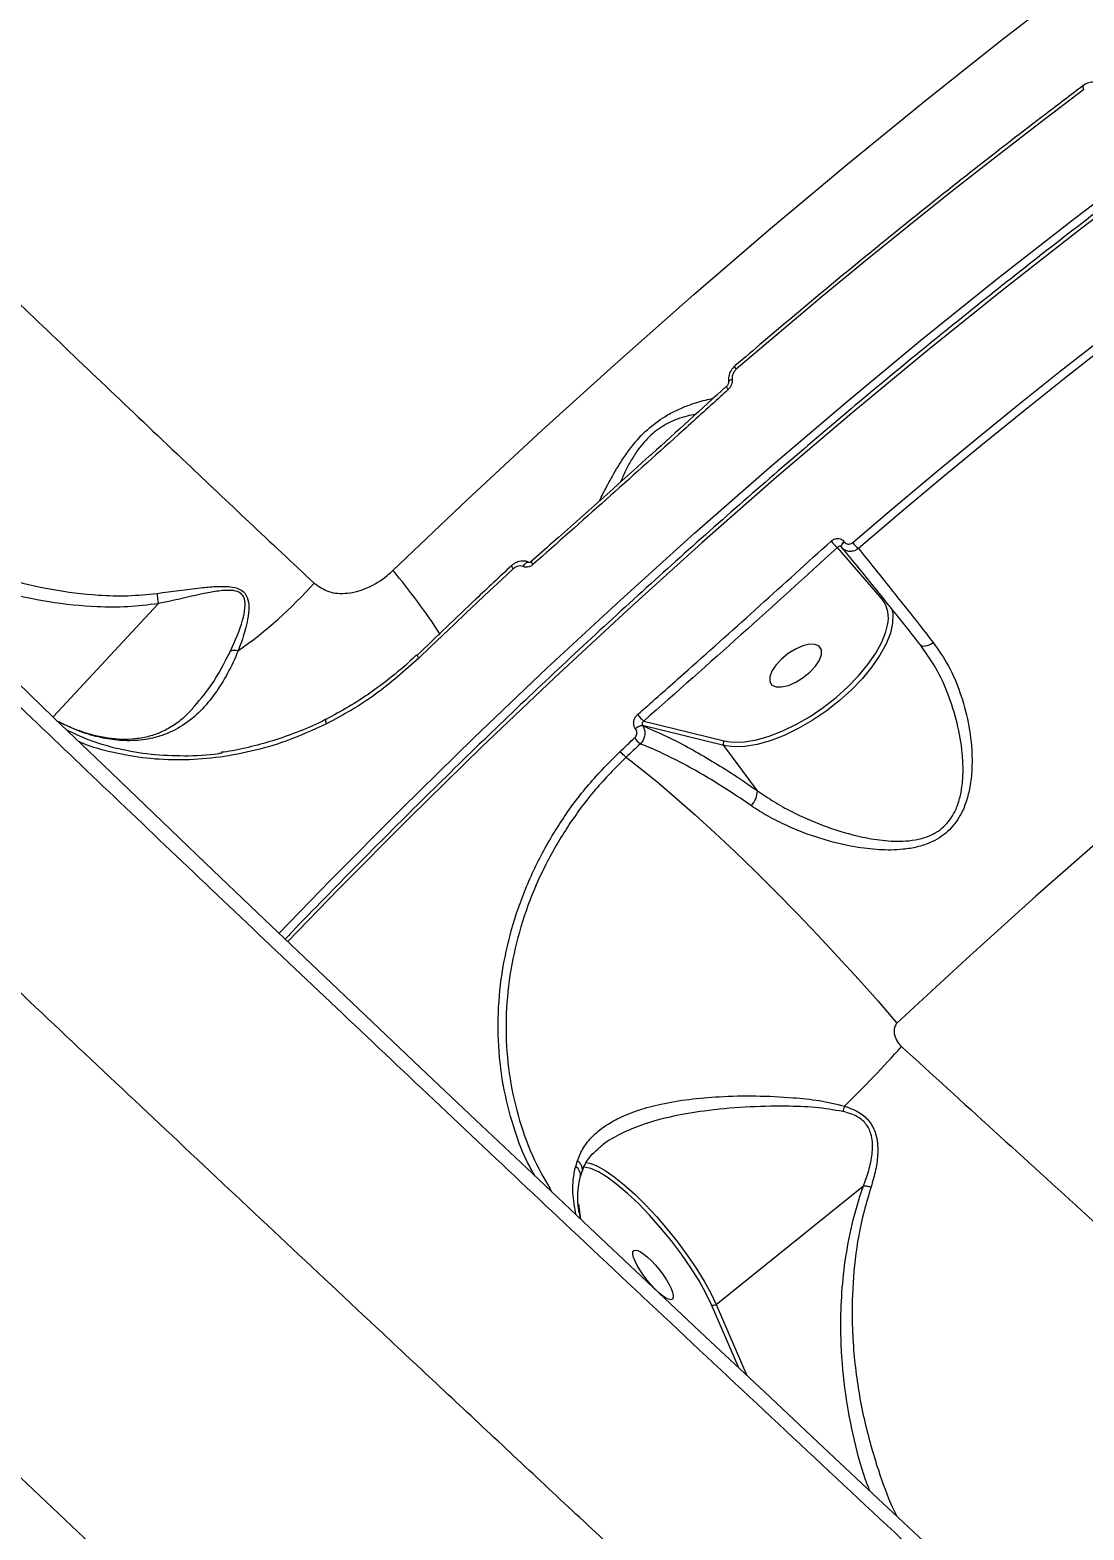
# Model space of a CAD drawing. Header units: millimetres. Extents: x -10374 to 11119, y -8221 to 9433.
# Drawn here: x -3598 to -3443.6, y -5109 to -4889.2 of the extents above; entities that cross this region are included whole.
import ezdxf

# ---------------------------------------------------------------- set-up
doc = ezdxf.new("R2010")
doc.units = ezdxf.units.MM
for name, color, linetype in [('DIKOM_ОБЪЕКТ', 7, 'Continuous'), ('DIKOM_РАЗМЕР_ЗОНА', 7, 'Continuous'), ('DIKOM_РАЗМЕР_ОБЪЕКТА', 7, 'Continuous')]:
    doc.layers.add(name, color=color, linetype=linetype)
doc.styles.add('style1', font='arial.ttf', dxfattribs={"width": 0.8})
doc.dimstyles.new('1-50', dxfattribs={"dimtxt": 300, "dimasz": 200, "dimexe": 100, "dimexo": 0, "dimgap": 100, "dimtad": 0, "dimdec": 0, "dimtxsty": 'style1', "dimcen": 0, "dimclrd": 7, "dimclre": 7, "dimadec": 1, "dimazin": 2, "dimtfac": 1, "dimtdec": 0, "dimtmove": 1, "dimatfit": 3, "dimfxl": 0, "dimlwd": 25, "dimlwe": 18, "dimarcsym": 0})

# ---------------------------------------------------------------- blocks, each defined once
blk = doc.blocks.new('*D16')
at = {"layer": 'Defpoints', "color": 0, "transparency": 16777216}
for p in [(-9045.1, 5161.67), (3694.49, 5161.67), (1813.16, -6719.94)]:
    blk.add_point(p, dxfattribs=at)
at = {"layer": 'DIKOM_РАЗМЕР_ОБЪЕКТА', "color": 7, "lineweight": 18, "transparency": 16777216}
for p, q in [((3694.49, 5161.67), (-9145.1, 5161.67)), ((1813.16, -6719.94), (-9145.1, -6719.94))]:
    blk.add_line(p, q, dxfattribs=at)
at = {"layer": 'DIKOM_РАЗМЕР_ОБЪЕКТА', "color": 7, "lineweight": 25, "transparency": 16777216}
for p, q in [((-9045.1, 4961.67), (-9045.1, -0.45)), ((-9045.1, -6519.94), (-9045.1, -1080.23))]:
    blk.add_line(p, q, dxfattribs=at)
at = {"layer": 'DIKOM_РАЗМЕР_ОБЪЕКТА', "color": 7, "transparency": 16777216}
for points in [[(-9078.43, 4961.67), (-9011.76, 4961.67), (-9045.1, 5161.67)], [(-9078.43, -6519.94), (-9011.76, -6519.94), (-9045.1, -6719.94)]]:
    blk.add_solid(points, dxfattribs=at)
at = {"layer": 'DIKOM_РАЗМЕР_ОБЪЕКТА', "color": 0, "transparency": 16777216, "insert": (-9045.1, -540.34), "char_height": 300, "attachment_point": 5, "rotation": 90, "style": 'style1'}
blk.add_mtext('11900', dxfattribs=at)
blk = doc.blocks.new('*D13')
at = {"layer": 'Defpoints', "color": 0, "transparency": 16777216}
for p in [(-10176.97, 7112.81), (3082.33, 7112.81), (2015.48, -8221.4)]:
    blk.add_point(p, dxfattribs=at)
at = {"layer": 'DIKOM_РАЗМЕР_ЗОНА', "color": 7, "lineweight": 18, "transparency": 16777216}
for p, q in [((3082.33, 7112.81), (-10276.97, 7112.81)), ((2015.48, -8221.4), (-10276.97, -8221.4))]:
    blk.add_line(p, q, dxfattribs=at)
at = {"layer": 'DIKOM_РАЗМЕР_ЗОНА', "color": 7, "lineweight": 25, "transparency": 16777216}
for p, q in [((-10176.97, 6912.81), (-10176.97, -14.41)), ((-10176.97, -8021.4), (-10176.97, -1094.19))]:
    blk.add_line(p, q, dxfattribs=at)
at = {"layer": 'DIKOM_РАЗМЕР_ЗОНА', "color": 7, "transparency": 16777216}
for points in [[(-10210.3, 6912.81), (-10143.64, 6912.81), (-10176.97, 7112.81)], [(-10210.3, -8021.4), (-10143.64, -8021.4), (-10176.97, -8221.4)]]:
    blk.add_solid(points, dxfattribs=at)
at = {"layer": 'DIKOM_РАЗМЕР_ЗОНА', "color": 0, "transparency": 16777216, "insert": (-10176.97, -554.3), "char_height": 300, "attachment_point": 5, "rotation": 90, "style": 'style1'}
blk.add_mtext('15300', dxfattribs=at)

msp = doc.modelspace()

# ---------------------------------------------------------------- linework, layer by layer
at = {"layer": 'DIKOM_ОБЪЕКТ', "color": 7, "linetype": 'Continuous', "lineweight": 15}
for p, q in [((-3495.96, -4941.41), (-3495.95, -4941.41)), ((-3473.17, -4972.62), (-3479.71, -4965.03)), ((-3479.1, -4965.03), (-3479.11, -4965.02)), ((-3478.74, -4964.2), (-3478.73, -4964.22)), ((-3525.16, -4967.16), (-3524.98, -4967.2)), ((-3524.89, -4967.22), (-3525.15, -4967.14)), ((-3524.98, -4967.2), (-3524.94, -4967.21)), ((-3524.98, -4967.2), (-3524.95, -4967.21)), ((-3524.59, -4967.09), (-3524.58, -4967.08)), ((-3579.26, -4973.28), (-3594.63, -4989.88)), ((-3467.23, -4979.84), (-3467.59, -4979.29)), ((-3554.65, -4990.3), (-3554.63, -4990.3)), ((-3509.31, -4991.63), (-3509.32, -4991.61)), ((-3508.28, -4991.15), (-3508.26, -4991.17)), ((-3496.38, -4994.07), (-3508.28, -4991.15)), ((-3508.1, -4990.48), (-3496.32, -4993.37)), ((-3491.47, -5000.69), (-3496.38, -4994.07)), ((-3496.32, -4993.37), (-3495.8, -4993.48)), ((-3518.09, -5055.77), (-3517.84, -5054.91)), ((-3497.52, -5075.97), (-3475.93, -5058.59)), ((-3517.69, -5061.29), (-3517.36, -5063.48)), ((-3517.67, -5061.77), (-3517.42, -5063.42)), ((-3494.21, -5085.28), (-3498.19, -5076.04)), ((-3497.52, -5075.97), (-3493.02, -5086.39))]:
    msp.add_line(p, q, dxfattribs=at)
at = {"layer": 'DIKOM_ОБЪЕКТ', "color": 7, "linetype": 'Continuous', "lineweight": 15, "flags": 128}
for points in [[(-3544.86, -4968.4), (-3533.98, -4958.04), (-3523, -4947.84), (-3511.93, -4937.81), (-3500.77, -4927.97), (-3489.53, -4918.3), (-3478.22, -4908.82), (-3466.84, -4899.53), (-3455.4, -4890.44), (-3443.9, -4881.56), (-3432.35, -4872.88), (-3420.75, -4864.41), (-3409.12, -4856.16), (-3397.47, -4848.13), (-3385.78, -4840.33)], [(-3561.54, -5021.58), (-3554, -5013.8), (-3543.56, -5003.29), (-3533, -4992.93), (-3522.32, -4982.75), (-3511.54, -4972.75), (-3500.66, -4962.93), (-3489.69, -4953.3), (-3478.63, -4943.87), (-3467.5, -4934.64), (-3456.29, -4925.61), (-3445.02, -4916.81), (-3433.7, -4908.22), (-3422.33, -4899.86), (-3410.91, -4891.74), (-3399.47, -4883.84), (-3388, -4876.2), (-3376.5, -4868.8), (-3365, -4861.65), (-3353.5, -4854.75), (-3342, -4848.12)], [(-3341.42, -4849.9), (-3352.89, -4856.52), (-3364.36, -4863.39), (-3375.82, -4870.51), (-3387.28, -4877.89), (-3398.72, -4885.52), (-3410.13, -4893.39), (-3421.51, -4901.49), (-3432.84, -4909.82), (-3444.13, -4918.38), (-3455.37, -4927.16), (-3466.54, -4936.16), (-3477.64, -4945.36), (-3488.67, -4954.76), (-3499.61, -4964.36), (-3510.45, -4974.16), (-3521.2, -4984.13), (-3531.84, -4994.28), (-3542.38, -5004.6), (-3552.78, -5015.09), (-3560.26, -5022.8)], [(-3443.62, -4897.92), (-3450.06, -4902.81), (-3456.48, -4907.77), (-3462.88, -4912.79), (-3469.26, -4917.89), (-3475.62, -4923.05), (-3481.96, -4928.28), (-3488.27, -4933.57), (-3494.56, -4938.93)], [(-3443.62, -4897.92), (-3443.69, -4897.77), (-3443.74, -4897.64), (-3443.76, -4897.53), (-3443.77, -4897.44), (-3443.75, -4897.37), (-3443.72, -4897.35)], [(-3477.5, -4964.31), (-3471.46, -4959.17), (-3465.4, -4954.08), (-3459.32, -4949.06), (-3453.22, -4944.11), (-3447.09, -4939.22), (-3440.95, -4934.39), (-3434.78, -4929.63), (-3428.6, -4924.94)], [(-3427.8, -4925.86), (-3433.98, -4930.54), (-3440.13, -4935.3), (-3446.27, -4940.12), (-3452.39, -4945.01), (-3458.5, -4949.96), (-3464.57, -4954.97), (-3470.63, -4960.05), (-3476.66, -4965.19)], [(-3494.56, -4938.93), (-3494.64, -4938.8), (-3494.71, -4938.68), (-3494.75, -4938.58), (-3494.77, -4938.5), (-3494.76, -4938.45), (-3494.75, -4938.43)], [(-3495.74, -4941.89), (-3495.83, -4941.76), (-3495.9, -4941.64), (-3495.94, -4941.55), (-3495.97, -4941.47), (-3495.96, -4941.42), (-3495.96, -4941.41)], [(-3495.17, -4940.42), (-3495.31, -4940.47), (-3495.43, -4940.52), (-3495.54, -4940.58), (-3495.62, -4940.64), (-3495.67, -4940.7), (-3495.7, -4940.76), (-3495.7, -4940.81)], [(-3355.74, -4941.94), (-3366.48, -4949.35), (-3377.19, -4956.98), (-3387.86, -4964.83), (-3398.48, -4972.89), (-3409.05, -4981.16), (-3419.57, -4989.62), (-3430.01, -4998.28), (-3440.39, -5007.12), (-3450.68, -5016.16), (-3460.9, -5025.36), (-3471.02, -5034.74)], [(-3479.12, -4965), (-3479.15, -4964.95), (-3479.16, -4964.86), (-3479.15, -4964.77), (-3479.11, -4964.66), (-3479.05, -4964.55), (-3478.96, -4964.43), (-3478.86, -4964.31), (-3478.74, -4964.2)], [(-3479.11, -4965.02), (-3479.14, -4964.96), (-3479.15, -4964.88), (-3479.13, -4964.79), (-3479.1, -4964.68), (-3479.03, -4964.57), (-3478.95, -4964.45), (-3478.85, -4964.33), (-3478.73, -4964.22)], [(-3527.25, -4968.17), (-3528.98, -4969.79), (-3530.72, -4971.42), (-3532.45, -4973.05), (-3534.17, -4974.68), (-3535.9, -4976.32), (-3537.62, -4977.96), (-3539.34, -4979.61), (-3541.05, -4981.26)], [(-3525.78, -4967.85), (-3525.7, -4967.69), (-3525.6, -4967.55), (-3525.5, -4967.43), (-3525.39, -4967.33), (-3525.28, -4967.25), (-3525.17, -4967.21), (-3525.07, -4967.19), (-3524.98, -4967.2)], [(-3471.72, -4974.3), (-3471.64, -4974.79), (-3471.66, -4976.12), (-3471.98, -4977.59), (-3472.6, -4979.18), (-3473.51, -4980.84), (-3474.68, -4982.54), (-3476.09, -4984.25), (-3477.7, -4985.92), (-3479.49, -4987.53), (-3481.41, -4989.03), (-3483.43, -4990.39), (-3485.49, -4991.58), (-3487.55, -4992.58), (-3489.58, -4993.36), (-3491.51, -4993.91), (-3493.32, -4994.22), (-3494.95, -4994.27), (-3496.38, -4994.07)], [(-3495.8, -4993.48), (-3494.93, -4993.56), (-3493.35, -4993.51), (-3491.6, -4993.22), (-3489.72, -4992.68), (-3487.76, -4991.92), (-3485.76, -4990.95), (-3483.76, -4989.8), (-3481.81, -4988.48), (-3479.94, -4987.02), (-3478.21, -4985.47), (-3476.64, -4983.85), (-3475.27, -4982.19), (-3474.14, -4980.54), (-3473.26, -4978.93), (-3472.66, -4977.39), (-3472.42, -4976.44)], [(-3487.93, -4981.41), (-3488.75, -4982.29), (-3489.34, -4983.18), (-3489.64, -4984.01), (-3489.64, -4984.7), (-3489.33, -4985.2), (-3488.74, -4985.47), (-3487.92, -4985.49), (-3486.93, -4985.26), (-3485.85, -4984.79), (-3484.78, -4984.12), (-3483.79, -4983.31), (-3482.97, -4982.43), (-3482.39, -4981.54), (-3482.08, -4980.71), (-3482.09, -4980.02), (-3482.4, -4979.52), (-3482.98, -4979.25), (-3483.81, -4979.23), (-3484.8, -4979.46), (-3485.87, -4979.93), (-3486.95, -4980.6), (-3487.93, -4981.41)], [(-3467.59, -4979.29), (-3467.48, -4979.4), (-3467.31, -4979.48), (-3467.11, -4979.5), (-3466.86, -4979.48), (-3466.59, -4979.42), (-3466.3, -4979.31), (-3466.01, -4979.16), (-3465.71, -4978.97)], [(-3464.23, -5113.37), (-3473.03, -5105.14), (-3481.77, -5096.95), (-3490.45, -5088.81), (-3499.07, -5080.72), (-3507.61, -5072.68), (-3516.06, -5064.71), (-3524.43, -5056.81), (-3532.7, -5048.98), (-3540.86, -5041.24), (-3548.92, -5033.59), (-3556.86, -5026.04), (-3564.68, -5018.59), (-3572.36, -5011.25), (-3579.91, -5004.02), (-3587.32, -4996.91), (-3594.58, -4989.94), (-3601.68, -4983.09)], [(-3554.61, -4990.89), (-3554.66, -4990.73), (-3554.69, -4990.59), (-3554.7, -4990.48), (-3554.69, -4990.38), (-3554.67, -4990.32), (-3554.65, -4990.3)], [(-3511.57, -4994.93), (-3511.31, -4994.68), (-3511.04, -4994.44), (-3510.78, -4994.19), (-3510.52, -4993.94), (-3510.26, -4993.7), (-3509.99, -4993.45), (-3509.73, -4993.2), (-3509.47, -4992.96)], [(-3508.6, -4993.82), (-3508.87, -4994.07), (-3509.13, -4994.31), (-3509.39, -4994.56), (-3509.66, -4994.81), (-3509.92, -4995.05), (-3510.18, -4995.3), (-3510.45, -4995.54), (-3510.71, -4995.79)], [(-3510.71, -4995.79), (-3508.4, -4997.57), (-3505.93, -4999.59), (-3503.3, -5001.82), (-3500.56, -5004.25), (-3497.7, -5006.86), (-3494.76, -5009.62), (-3491.76, -5012.53), (-3488.72, -5015.55), (-3485.67, -5018.66), (-3482.62, -5021.84), (-3479.61, -5025.07), (-3476.66, -5028.31), (-3473.79, -5031.54), (-3471.02, -5034.74)], [(-3498.19, -5076.04), (-3499, -5074.35), (-3500.02, -5072.52), (-3501.22, -5070.6), (-3502.59, -5068.63), (-3504.07, -5066.66), (-3505.65, -5064.74), (-3507.27, -5062.9), (-3508.9, -5061.21), (-3510.51, -5059.7), (-3512.05, -5058.4), (-3513.48, -5057.34), (-3514.77, -5056.56), (-3515.89, -5056.07), (-3516.82, -5055.88), (-3517.05, -5055.89)], [(-3516.64, -5055.19), (-3516.04, -5055.29), (-3515, -5055.69), (-3513.79, -5056.36), (-3512.44, -5057.28), (-3510.98, -5058.45), (-3509.44, -5059.83), (-3507.86, -5061.39), (-3506.26, -5063.1), (-3504.69, -5064.93), (-3503.17, -5066.83), (-3501.74, -5068.76), (-3500.44, -5070.68), (-3499.28, -5072.55), (-3498.3, -5074.32), (-3497.52, -5075.97)]]:
    msp.add_lwpolyline(points, dxfattribs=at)
at = {"layer": 'DIKOM_ОБЪЕКТ', "color": 7, "linetype": 'Continuous', "lineweight": 15}
for centre, radius, start, end in [((-3477.6, -4961.91), 3.77, 215.8222, 236.004), ((-3474.3, -4962.11), 3.88, 214.4691, 232.4981), ((-3617.97, -5029.56), 95.33, 32.896, 39.916), ((-3526.78, -4967.63), 0.719, 187.9885, 229.7008), ((-3523.87, -4967.02), 0.718, 185.0682, 227.6871), ((-3604.54, -4927.51), 64.37, 305.1167, 318.3833), ((-3472.84, -4973.05), 0.536, 105.102, 127.9129), ((-3476.84, -4975.33), 4.56, 345.8794, 36.4128), ((-3567.98, -4982.7), 2.57, 79.711, 105.5824), ((-3540.53, -4980.63), 0.818, 194.4676, 230.4208), ((-3505.38, -4986.9), 4.49, 215.9227, 232.8188), ((-3508.25, -4992.63), 1.48, 91.054, 136.4187), ((-3508.24, -4992.65), 1.48, 91.0963, 136.3983), ((-3505.07, -4989.43), 5.64, 218.7657, 231.1709), ((-3495.92, -4993.76), 0.563, 136.3244, 213.7193), ((-3494.6, -5000.67), 3.13, 315.1165, 359.6269), ((-3584.53, -4937.28), 152.37, 313.9881, 318.5291), ((-3470.89, -5049.71), 8.3, 160.3464, 166.016), ((-3518.89, -5057.04), 1.5, 347.7699, 57.9617), ((-3497.9, -5075.54), 0.575, 239.9012, 312.0894)]:
    msp.add_arc(centre, radius, start, end, dxfattribs=at)
msp.add_ellipse((-3506.75, -5071.65), major_axis=(2.82, -3.57), ratio=0.25693, dxfattribs=at)
for points, knots in [([(-3762.54, -4818.74), (-3763.6, -4818.06), (-3765.73, -4816.68), (-3767.7, -4815.72), (-3768.87, -4815.44), (-3769.34, -4815.76), (-3769.19, -4816.66), (-3768.4, -4818.14), (-3766.96, -4820.24), (-3764.84, -4822.97), (-3762.07, -4826.29), (-3758.68, -4830.18), (-3754.7, -4834.59), (-3750.16, -4839.5), (-3745.04, -4844.96), (-3739.27, -4850.99), (-3732.85, -4857.63), (-3725.78, -4864.86), (-3718.12, -4872.62), (-3709.98, -4880.8), (-3701.39, -4889.37), (-3692.37, -4898.31), (-3682.87, -4907.69), (-3672.8, -4917.57), (-3662.16, -4927.96), (-3650.96, -4938.86), (-3639.31, -4950.14), (-3627.35, -4961.68), (-3615.11, -4973.45), (-3602.62, -4985.42), (-3589.8, -4997.68), (-3576.54, -5010.31), (-3562.84, -5023.32), (-3548.73, -5036.69), (-3534.37, -5050.27), (-3519.18, -5064.59), (-3503.16, -5079.65), (-3486.31, -5095.44), (-3469.17, -5111.47), (-3451.75, -5127.7), (-3434.11, -5144.11), (-3417.32, -5159.69), (-3401.41, -5174.4), (-3386.42, -5188.24), (-3371.47, -5202.01), (-3356.44, -5215.82), (-3341.36, -5229.64), (-3326.25, -5243.45), (-3311.3, -5257.1), (-3296.66, -5270.41), (-3282.37, -5283.39), (-3268.42, -5296.01), (-3254.71, -5308.39), (-3241.15, -5320.6), (-3227.75, -5332.62), (-3214.55, -5344.43), (-3201.71, -5355.88), (-3189.35, -5366.86), (-3177.5, -5377.35), (-3166.15, -5387.36), (-3155.22, -5396.95), (-3144.62, -5406.21), (-3134.4, -5415.09), (-3124.58, -5423.58), (-3115.28, -5431.57), (-3106.6, -5438.97), (-3098.54, -5445.78), (-3091.09, -5452.01), (-3084.19, -5457.73), (-3077.79, -5462.96), (-3071.92, -5467.68), (-3066.62, -5471.86), (-3061.93, -5475.45), (-3057.93, -5478.42), (-3054.58, -5480.77), (-3051.88, -5482.53), (-3049.79, -5483.72), (-3048.32, -5484.33), (-3047.48, -5484.34), (-3047.29, -5483.74), (-3047.74, -5482.55), (-3048.71, -5480.96), (-3049.94, -5479.24), (-3050.86, -5478.06), (-3051.32, -5477.47)], [0, 0, 0, 0, 0.014465, 0.028965, 0.040896, 0.052838, 0.06478, 0.076711, 0.088989, 0.101279, 0.113568, 0.125847, 0.137779, 0.149722, 0.161665, 0.173598, 0.185878, 0.198169, 0.210461, 0.222741, 0.234655, 0.246579, 0.258502, 0.270416, 0.282674, 0.294944, 0.307213, 0.319471, 0.331405, 0.34335, 0.355294, 0.367228, 0.379509, 0.391801, 0.404093, 0.416374, 0.430159, 0.443953, 0.457739, 0.471823, 0.485915, 0.499998, 0.511916, 0.523844, 0.535771, 0.547689, 0.559953, 0.572228, 0.584503, 0.596767, 0.608685, 0.620612, 0.63254, 0.644457, 0.656719, 0.668993, 0.681267, 0.69353, 0.705463, 0.717406, 0.729349, 0.741282, 0.753561, 0.765852, 0.778142, 0.790422, 0.802353, 0.814295, 0.826236, 0.838167, 0.850446, 0.862736, 0.875027, 0.887306, 0.899222, 0.911149, 0.923075, 0.934991, 0.947253, 0.959525, 0.971798, 0.98406, 0.992027, 1, 1, 1, 1]), ([(-3047.58, -5528.22), (-3047.58, -5528.24), (-3047.6, -5528.45), (-3048.25, -5528.29), (-3049.61, -5527.67), (-3051.76, -5526.32), (-3054.58, -5524.34), (-3058.07, -5521.74), (-3062.18, -5518.54), (-3066.89, -5514.78), (-3072.22, -5510.42), (-3078.23, -5505.43), (-3084.93, -5499.79), (-3092.34, -5493.5), (-3100.35, -5486.63), (-3108.89, -5479.25), (-3117.93, -5471.4), (-3127.42, -5463.1), (-3137.43, -5454.31), (-3148.04, -5444.94), (-3159.27, -5435), (-3171.1, -5424.48), (-3183.4, -5413.5), (-3196.03, -5402.2), (-3208.94, -5390.6), (-3222.11, -5378.74), (-3235.64, -5366.53), (-3249.63, -5353.87), (-3264.08, -5340.77), (-3278.98, -5327.23), (-3294.15, -5313.41), (-3309.42, -5299.47), (-3324.76, -5285.44), (-3340.14, -5271.35), (-3355.68, -5257.09), (-3371.49, -5242.56), (-3387.56, -5227.75), (-3403.87, -5212.71), (-3420.23, -5197.6), (-3437.28, -5181.82), (-3455, -5165.4), (-3473.33, -5148.37), (-3491.7, -5131.28), (-3510.06, -5114.17), (-3528.35, -5097.08), (-3545.49, -5081.03), (-3561.48, -5066.04), (-3576.34, -5052.07), (-3590.95, -5038.32), (-3605.41, -5024.67), (-3619.7, -5011.16), (-3633.79, -4997.82), (-3647.5, -4984.79), (-3660.67, -4972.24), (-3673.31, -4960.18), (-3685.4, -4948.6), (-3697.05, -4937.41), (-3708.35, -4926.52), (-3719.25, -4915.97), (-3729.74, -4905.79), (-3739.68, -4896.09), (-3748.97, -4886.98), (-3757.61, -4878.47), (-3765.61, -4870.54), (-3773.03, -4863.14), (-3779.92, -4856.2), (-3786.24, -4849.78), (-3791.98, -4843.88), (-3797.05, -4838.59), (-3801.4, -4833.95), (-3805.05, -4829.96), (-3808.01, -4826.6), (-3810.32, -4823.84), (-3812, -4821.66), (-3812.95, -4820.14), (-3813.29, -4819.32), (-3813.07, -4819.23), (-3813.02, -4819.2)], [0, 0, 0, 0, 0.001026, 0.014265, 0.027883, 0.041515, 0.055146, 0.068765, 0.082025, 0.095295, 0.108566, 0.121825, 0.135471, 0.149129, 0.162788, 0.176434, 0.189694, 0.202966, 0.216238, 0.229498, 0.243144, 0.256803, 0.270461, 0.284108, 0.297351, 0.310606, 0.32386, 0.337103, 0.35073, 0.36437, 0.378009, 0.391636, 0.40488, 0.418136, 0.431392, 0.444636, 0.458265, 0.471907, 0.485548, 0.499177, 0.514498, 0.529828, 0.545148, 0.5608, 0.57646, 0.592112, 0.605374, 0.618647, 0.63192, 0.645182, 0.658829, 0.672489, 0.686149, 0.699796, 0.713035, 0.726285, 0.739535, 0.752775, 0.766397, 0.780031, 0.793666, 0.807288, 0.820549, 0.833821, 0.847093, 0.860354, 0.874002, 0.887663, 0.901323, 0.914971, 0.928227, 0.941495, 0.954762, 0.968018, 0.981661, 0.995317, 1, 1, 1, 1]), ([(-3341.35, -4849.17), (-3343.19, -4850.22), (-3348.52, -4853.25), (-3357.34, -4858.43), (-3367.82, -4864.79), (-3378.3, -4871.37), (-3388.76, -4878.15), (-3399.21, -4885.13), (-3409.64, -4892.32), (-3420.04, -4899.7), (-3430.41, -4907.28), (-3440.74, -4915.05), (-3451.02, -4923), (-3461.25, -4931.13), (-3471.43, -4939.43), (-3481.55, -4947.91), (-3491.6, -4956.56), (-3501.57, -4965.36), (-3511.47, -4974.32), (-3521.29, -4983.44), (-3531.02, -4992.7), (-3540.65, -5002.11), (-3550.18, -5011.66), (-3556.84, -5018.44), (-3560.29, -5022.07), (-3560.64, -5022.43)], [0, 0, 0, 0, 0.024327, 0.070546, 0.116768, 0.162987, 0.209206, 0.255427, 0.301645, 0.347863, 0.39408, 0.440296, 0.486513, 0.532728, 0.578944, 0.625157, 0.671373, 0.717587, 0.763801, 0.810016, 0.856229, 0.902442, 0.948656, 0.99487, 1, 1, 1, 1]), ([(-3662.77, -4863.93), (-3662.84, -4864.05), (-3662.99, -4864.32), (-3662.17, -4865.69), (-3660.51, -4867.88), (-3657.91, -4870.92), (-3654.44, -4874.74), (-3650.1, -4879.35), (-3644.92, -4884.72), (-3638.92, -4890.81), (-3632.1, -4897.63), (-3624.46, -4905.17), (-3616.03, -4913.42), (-3606.84, -4922.33), (-3596.94, -4931.86), (-3586.37, -4941.96), (-3575.98, -4951.82), (-3565.99, -4961.27), (-3559.61, -4967.27), (-3556.42, -4970.26)], [0, 0, 0, 0, 0.049114, 0.110143, 0.170981, 0.231917, 0.293043, 0.354268, 0.415492, 0.47662, 0.537556, 0.598643, 0.659919, 0.721295, 0.78267, 0.843948, 0.905036, 0.952518, 1, 1, 1, 1]), ([(-3443.72, -4897.35), (-3445.56, -4898.74), (-3450.88, -4902.76), (-3459.65, -4909.56), (-3470.02, -4917.81), (-3480.33, -4926.24), (-3488.57, -4933.14), (-3493.36, -4937.24), (-3494.75, -4938.43)], [0, 0, 0, 0, 0.106632, 0.309213, 0.511802, 0.714387, 0.916973, 1, 1, 1, 1]), ([(-3442.07, -4896.88), (-3442.08, -4896.87), (-3442.35, -4896.79), (-3442.91, -4896.93), (-3443.46, -4897.11), (-3443.69, -4897.34), (-3443.71, -4897.36)], [0, 0, 0, 0, 0.028657, 0.478885, 0.935161, 1, 1, 1, 1]), ([(-3494.74, -4938.44), (-3494.8, -4938.49), (-3495.09, -4938.72), (-3495.47, -4939.3), (-3495.75, -4940.09), (-3495.7, -4940.6), (-3495.68, -4940.8)], [0, 0, 0, 0, 0.083266, 0.42126, 0.766913, 1, 1, 1, 1]), ([(-3494.56, -4938.93), (-3494.68, -4939.05), (-3494.93, -4939.3), (-3495.14, -4939.79), (-3495.19, -4940.18), (-3495.17, -4940.38), (-3495.17, -4940.42)], [0, 0, 0, 0, 0.30787, 0.615953, 0.919081, 1, 1, 1, 1]), ([(-3495.74, -4941.89), (-3496.22, -4942.33), (-3498.64, -4944.53), (-3508.12, -4953.12), (-3517.22, -4961.21), (-3524.35, -4967.56)], [0, 0, 0, 0, 0.051227, 0.256137, 1, 1, 1, 1]), ([(-3495.97, -4941.4), (-3499.62, -4944.73), (-3503.39, -4948.18), (-3507.22, -4951.6), (-3507.36, -4951.72)], [0, 0, 0, 0, 0.965057, 1, 1, 1, 1]), ([(-3495.71, -4940.81), (-3495.7, -4940.83), (-3495.69, -4940.89), (-3495.72, -4941.04), (-3495.79, -4941.2), (-3495.87, -4941.33), (-3495.94, -4941.39), (-3495.96, -4941.4)], [0, 0, 0, 0, 0.162886, 0.397945, 0.63515, 0.874746, 1, 1, 1, 1]), ([(-3495.17, -4940.42), (-3495.16, -4940.45), (-3495.14, -4940.64), (-3495.18, -4941.01), (-3495.38, -4941.5), (-3495.62, -4941.76), (-3495.74, -4941.89)], [0, 0, 0, 0, 0.052373, 0.365014, 0.682629, 1, 1, 1, 1]), ([(-3514.6, -4958.19), (-3514.26, -4957.52), (-3513.51, -4956.02), (-3512.32, -4953.86), (-3511.06, -4951.85), (-3509.63, -4949.87), (-3507.64, -4947.69), (-3505.33, -4945.98), (-3503.32, -4944.91), (-3501.29, -4944.06), (-3499.43, -4943.49), (-3498.31, -4943.26), (-3497.94, -4943.18)], [0, 0, 0, 0, 0.10074, 0.22339, 0.299723, 0.37596, 0.499149, 0.622657, 0.70556, 0.788581, 0.928784, 1, 1, 1, 1]), ([(-3500.57, -4945.57), (-3500.95, -4945.63), (-3501.78, -4945.76), (-3503.24, -4946.22), (-3505.04, -4947.02), (-3507.12, -4948.47), (-3508.83, -4950.45), (-3509.98, -4952.27), (-3510.83, -4953.86), (-3511.28, -4954.9), (-3511.51, -4955.43)], [0, 0, 0, 0, 0.099103, 0.214802, 0.33336, 0.501796, 0.670037, 0.776426, 0.885522, 1, 1, 1, 1]), ([(-3507.36, -4951.72), (-3512.06, -4955.95), (-3517.77, -4961.09), (-3523.57, -4966.18), (-3524.59, -4967.08)], [0, 0, 0, 0, 0.822717, 1, 1, 1, 1]), ([(-3628.88, -4956.7), (-3627.39, -4957.7), (-3623.47, -4960.33), (-3616.54, -4963.97), (-3608.91, -4967.28), (-3601.6, -4969.69), (-3594.88, -4971.29), (-3588.88, -4972.04), (-3583.71, -4972.2), (-3580.84, -4971.91), (-3579.41, -4971.77)], [0, 0, 0, 0, 0.102446, 0.268945, 0.44493, 0.575687, 0.706654, 0.837161, 0.918599, 1, 1, 1, 1]), ([(-3579.26, -4973.28), (-3580.74, -4973.46), (-3583.71, -4973.83), (-3589.07, -4973.79), (-3595.28, -4973.13), (-3602.25, -4971.63), (-3609.8, -4969.23), (-3616.37, -4966.66), (-3620.44, -4964.38), (-3621.74, -4963.66)], [0, 0, 0, 0, 0.100849, 0.201777, 0.362145, 0.523073, 0.683757, 0.899097, 1, 1, 1, 1]), ([(-3480.66, -4964.11), (-3480.53, -4964.01), (-3480.26, -4963.81), (-3479.78, -4963.7), (-3479.32, -4963.75), (-3478.97, -4963.94), (-3478.8, -4964.13), (-3478.74, -4964.2)], [0, 0, 0, 0, 0.218255, 0.436893, 0.653159, 0.865692, 1, 1, 1, 1]), ([(-3509.02, -4989.53), (-3508.53, -4989.1), (-3506.06, -4986.92), (-3496.53, -4978.49), (-3487.63, -4970.42), (-3480.66, -4964.11)], [0, 0, 0, 0, 0.051708, 0.258542, 1, 1, 1, 1]), ([(-3479.71, -4965.03), (-3484.4, -4969.3), (-3493.79, -4977.82), (-3503.33, -4986.26), (-3508.1, -4990.48)], [0, 0, 0, 0, 0.499911, 1, 1, 1, 1]), ([(-3479.12, -4965.01), (-3479.14, -4964.98), (-3479.19, -4964.92), (-3479.31, -4964.86), (-3479.45, -4964.86), (-3479.6, -4964.91), (-3479.67, -4964.99), (-3479.71, -4965.03)], [0, 0, 0, 0, 0.127406, 0.331022, 0.543456, 0.768033, 1, 1, 1, 1]), ([(-3467.59, -4979.29), (-3468.4, -4978.28), (-3470, -4976.25), (-3472.3, -4973.38), (-3474.49, -4970.66), (-3476.83, -4967.78), (-3478.27, -4966.04), (-3479.1, -4965.03)], [0, 0, 0, 0, 0.182558, 0.365126, 0.553034, 0.740948, 1, 1, 1, 1]), ([(-3476.66, -4965.19), (-3476.81, -4965.29), (-3477.14, -4965.51), (-3477.64, -4965.63), (-3478.16, -4965.63), (-3478.64, -4965.48), (-3478.95, -4965.22), (-3479.08, -4965.05), (-3479.1, -4965.03)], [0, 0, 0, 0, 0.180326, 0.402869, 0.530862, 0.749603, 0.966398, 1, 1, 1, 1]), ([(-3478.73, -4964.22), (-3478.72, -4964.23), (-3478.65, -4964.32), (-3478.48, -4964.46), (-3478.24, -4964.54), (-3477.98, -4964.54), (-3477.73, -4964.48), (-3477.57, -4964.36), (-3477.5, -4964.31)], [0, 0, 0, 0, 0.033939, 0.251989, 0.47053, 0.597766, 0.819384, 1, 1, 1, 1]), ([(-3476.66, -4965.19), (-3475.87, -4966.17), (-3474.42, -4967.96), (-3471.97, -4971.03), (-3469.17, -4974.56), (-3466.98, -4977.35), (-3465.71, -4978.97)], [0, 0, 0, 0, 0.258078, 0.475009, 0.69409, 1, 1, 1, 1]), ([(-3556.42, -4970.26), (-3555.73, -4970.75), (-3554.33, -4971.73), (-3551.48, -4971.89), (-3548.5, -4971.06), (-3546.26, -4969.68), (-3545.14, -4968.66), (-3544.86, -4968.4)], [0, 0, 0, 0, 0.218719, 0.444805, 0.679429, 0.919191, 1, 1, 1, 1]), ([(-3527.5, -4967.73), (-3529.24, -4969.35), (-3533.87, -4973.68), (-3538.46, -4978.09), (-3541.33, -4980.83)], [0, 0, 0, 0, 0.375842, 1, 1, 1, 1]), ([(-3525.1, -4967.16), (-3525.12, -4967.15), (-3525.37, -4967.03), (-3525.96, -4967), (-3526.74, -4967.2), (-3527.29, -4967.48), (-3527.48, -4967.72), (-3527.49, -4967.73)], [0, 0, 0, 0, 0.02088, 0.335936, 0.651168, 0.974831, 1, 1, 1, 1]), ([(-3525.78, -4967.85), (-3525.92, -4967.81), (-3526.2, -4967.72), (-3526.67, -4967.8), (-3527.02, -4967.98), (-3527.2, -4968.13), (-3527.25, -4968.17)], [0, 0, 0, 0, 0.292557, 0.585118, 0.878571, 1, 1, 1, 1]), ([(-3524.35, -4967.56), (-3524.39, -4967.59), (-3524.56, -4967.73), (-3524.9, -4967.9), (-3525.37, -4967.98), (-3525.65, -4967.89), (-3525.78, -4967.85)], [0, 0, 0, 0, 0.09629, 0.398393, 0.698942, 1, 1, 1, 1]), ([(-3524.58, -4967.08), (-3524.61, -4967.1), (-3524.67, -4967.16), (-3524.78, -4967.21), (-3524.89, -4967.23), (-3524.94, -4967.22), (-3524.95, -4967.21), (-3524.95, -4967.21)], [0, 0, 0, 0, 0.13654, 0.37229, 0.625504, 0.965715, 1, 1, 1, 1]), ([(-3579.41, -4971.77), (-3577.27, -4971.48), (-3574.37, -4971.09), (-3570.82, -4970.73), (-3568.9, -4970.72), (-3567.47, -4971.02), (-3566.61, -4971.59), (-3566.08, -4972.5), (-3565.92, -4973.88), (-3566.23, -4976.57), (-3566.98, -4978.66), (-3567.52, -4980.17)], [0, 0, 0, 0, 0.265755, 0.360304, 0.454327, 0.517782, 0.563298, 0.608596, 0.680329, 0.768881, 1, 1, 1, 1]), ([(-3579.41, -4971.77), (-3579.41, -4971.8), (-3579.4, -4972.01), (-3579.36, -4972.49), (-3579.29, -4972.99), (-3579.26, -4973.27)], [0, 0, 0, 0, 0.079455, 0.497153, 1, 1, 1, 1]), ([(-3568.67, -4980.22), (-3567.99, -4978.73), (-3567.07, -4976.68), (-3566.5, -4974.05), (-3566.49, -4972.73), (-3566.92, -4971.88), (-3567.71, -4971.4), (-3569.08, -4971.27), (-3570.91, -4971.46), (-3574.36, -4972.15), (-3577.15, -4972.88), (-3579.25, -4973.27), (-3579.26, -4973.27)], [0, 0, 0, 0, 0.236983, 0.325267, 0.393817, 0.435135, 0.476451, 0.536444, 0.630846, 0.725772, 0.999669, 1, 1, 1, 1]), ([(-3579.26, -4973.27), (-3579.26, -4973.27), (-3579.26, -4973.28), (-3579.26, -4973.28), (-3579.26, -4973.28), (-3579.26, -4973.28)], [0, 0, 0, 0, 0.240154, 0.561742, 1, 1, 1, 1]), ([(-3729.17, -4976.4), (-3725.35, -4980.14), (-3717.7, -4987.63), (-3705.68, -4999.35), (-3693.27, -5011.4), (-3680.34, -5023.92), (-3666.89, -5036.89), (-3652.93, -5050.3), (-3638.64, -5064.01), (-3624.16, -5077.83), (-3609.53, -5091.76), (-3594.78, -5105.76), (-3579.81, -5119.93), (-3564.49, -5134.39), (-3548.83, -5149.11), (-3532.87, -5164.09), (-3516.77, -5179.14), (-3500.72, -5194.1), (-3484.75, -5208.95), (-3468.88, -5223.66), (-3453, -5238.34), (-3436.98, -5253.1), (-3420.85, -5267.93), (-3404.64, -5282.78), (-3388.53, -5297.5), (-3372.71, -5311.9), (-3357.21, -5325.98), (-3342.04, -5339.72), (-3327.07, -5353.23), (-3312.19, -5366.61), (-3297.45, -5379.84), (-3282.86, -5392.88), (-3268.6, -5405.59), (-3253.92, -5418.62), (-3238.95, -5431.85), (-3223.75, -5445.25), (-3214.12, -5453.67), (-3209.31, -5457.89)], [0, 0, 0, 0, 0.027716, 0.055455, 0.083195, 0.110911, 0.139432, 0.167979, 0.196526, 0.225048, 0.25276, 0.280495, 0.308231, 0.335942, 0.364457, 0.392999, 0.421539, 0.450054, 0.477792, 0.505553, 0.533314, 0.561051, 0.589596, 0.618167, 0.646737, 0.675282, 0.702991, 0.730722, 0.758455, 0.786163, 0.814675, 0.843214, 0.871752, 0.900264, 0.933502, 0.966762, 1, 1, 1, 1]), ([(-3465.71, -4978.97), (-3464.93, -4980.09), (-3463.37, -4982.33), (-3461.68, -4986.33), (-3460.48, -4990.67), (-3460, -4994.6), (-3460.02, -4997.89), (-3460.31, -5000.29), (-3460.88, -5002.45), (-3461.81, -5004.63), (-3463.48, -5006.8), (-3465.79, -5008.26), (-3468.06, -5008.99), (-3470.57, -5009.4), (-3473.64, -5009.42), (-3477.75, -5008.9), (-3482.35, -5007.77), (-3486.57, -5006.14), (-3489.92, -5004.48), (-3491.56, -5003.41), (-3492.38, -5002.88)], [0, 0, 0, 0, 0.072779, 0.145629, 0.222087, 0.298517, 0.340928, 0.383294, 0.416481, 0.449614, 0.498644, 0.547791, 0.580843, 0.613965, 0.671083, 0.728314, 0.813196, 0.898067, 0.949048, 1, 1, 1, 1]), ([(-3567.52, -4980.17), (-3568.02, -4981.3), (-3569.04, -4983.56), (-3570.88, -4986.52), (-3573.05, -4989.13), (-3575.62, -4991.23), (-3578.46, -4992.63), (-3581.46, -4993.32), (-3584.37, -4993.43), (-3587.3, -4993.03), (-3590.5, -4992.19), (-3592.76, -4991.14), (-3594.05, -4990.54)], [0, 0, 0, 0, 0.107591, 0.215488, 0.322921, 0.436803, 0.550573, 0.644165, 0.737651, 0.816605, 0.895512, 1, 1, 1, 1]), ([(-3574.32, -4988.74), (-3573.35, -4987.63), (-3571.19, -4985.17), (-3569.56, -4981.97), (-3568.67, -4980.22)], [0, 0, 0, 0, 0.453688, 1, 1, 1, 1]), ([(-3541.4, -4980.76), (-3541.58, -4980.95), (-3542.7, -4982.08), (-3544.93, -4983.94), (-3548.08, -4986.33), (-3551.33, -4988.45), (-3553.58, -4989.65), (-3554.69, -4990.23)], [0, 0, 0, 0, 0.047818, 0.286682, 0.526701, 0.767389, 1, 1, 1, 1]), ([(-3541.05, -4981.26), (-3543.13, -4983.1), (-3546.27, -4985.89), (-3550.93, -4988.93), (-3553.38, -4990.24), (-3554.61, -4990.89)], [0, 0, 0, 0, 0.492767, 0.746386, 1, 1, 1, 1]), ([(-3491.47, -5000.69), (-3490.67, -5001.23), (-3489.08, -5002.34), (-3485.88, -5004.09), (-3481.83, -5005.87), (-3477.48, -5007.23), (-3473.56, -5007.98), (-3470.67, -5008.17), (-3468.29, -5007.93), (-3466.2, -5007.38), (-3464.06, -5006.11), (-3462.6, -5004.09), (-3461.85, -5002.06), (-3461.43, -5000.01), (-3461.29, -4997.71), (-3461.45, -4994.55), (-3462.12, -4990.74), (-3463.45, -4986.56), (-3465.13, -4982.83), (-3466.56, -4980.79), (-3467.23, -4979.84)], [0, 0, 0, 0, 0.052183, 0.105043, 0.191374, 0.279977, 0.337271, 0.395683, 0.427707, 0.460501, 0.507372, 0.554177, 0.58623, 0.61922, 0.661691, 0.704783, 0.782539, 0.862, 0.936233, 1, 1, 1, 1]), ([(-3574.29, -4988.76), (-3574.6, -4989.09), (-3575.41, -4989.96), (-3576.85, -4991.06), (-3578.55, -4992.03), (-3580.33, -4992.7), (-3582.15, -4993.08), (-3584.08, -4993.21), (-3586.06, -4993.1), (-3588.05, -4992.76), (-3590.02, -4992.21), (-3591.98, -4991.48), (-3593.36, -4990.87), (-3594.06, -4990.49), (-3594.1, -4990.46)], [0, 0, 0, 0, 0.069239, 0.182169, 0.293063, 0.389752, 0.492325, 0.580104, 0.672754, 0.76072, 0.835772, 0.915579, 0.995208, 1, 1, 1, 1]), ([(-3554.68, -4990.22), (-3554.9, -4990.34), (-3556.27, -4991.06), (-3558.87, -4992.14), (-3562.45, -4993.42), (-3566.07, -4994.37), (-3568.59, -4994.91), (-3569.89, -4995.05), (-3569.98, -4995.05)], [0, 0, 0, 0, 0.046164, 0.279417, 0.513753, 0.748351, 0.982162, 1, 1, 1, 1]), ([(-3509.32, -4991.61), (-3509.38, -4991.53), (-3509.51, -4991.32), (-3509.62, -4990.9), (-3509.57, -4990.4), (-3509.38, -4989.91), (-3509.14, -4989.66), (-3509.02, -4989.53)], [0, 0, 0, 0, 0.134237, 0.346977, 0.563184, 0.781637, 1, 1, 1, 1]), ([(-3592.68, -4991.76), (-3591.63, -4992.26), (-3589.22, -4993.41), (-3585.05, -4994.6), (-3580.33, -4995.42), (-3575.42, -4995.62), (-3571.89, -4995.5), (-3570.02, -4995.15), (-3569.84, -4995.11)], [0, 0, 0, 0, 0.156198, 0.360943, 0.566357, 0.77111, 0.977204, 1, 1, 1, 1]), ([(-3554.61, -4990.89), (-3556.58, -4991.79), (-3560.2, -4993.44), (-3565.67, -4995), (-3570.84, -4995.94), (-3575.97, -4996.27), (-3580.98, -4996.03), (-3585.78, -4995.16), (-3589.1, -4994.3), (-3590.7, -4993.57), (-3590.88, -4993.49)], [0, 0, 0, 0, 0.162416, 0.299409, 0.436815, 0.573799, 0.710021, 0.846686, 0.982905, 1, 1, 1, 1]), ([(-3509.47, -4992.96), (-3509.46, -4992.96), (-3509.38, -4992.88), (-3509.25, -4992.71), (-3509.14, -4992.44), (-3509.11, -4992.15), (-3509.15, -4991.88), (-3509.26, -4991.71), (-3509.31, -4991.63)], [0, 0, 0, 0, 0.004395, 0.219868, 0.43564, 0.568366, 0.793923, 1, 1, 1, 1]), ([(-3508.26, -4991.17), (-3508.18, -4991.32), (-3507.99, -4991.65), (-3507.93, -4992.2), (-3508, -4992.76), (-3508.19, -4993.31), (-3508.47, -4993.65), (-3508.6, -4993.82)], [0, 0, 0, 0, 0.204451, 0.430121, 0.563494, 0.780371, 1, 1, 1, 1]), ([(-3508.1, -4990.48), (-3508.15, -4990.52), (-3508.25, -4990.59), (-3508.34, -4990.75), (-3508.37, -4990.91), (-3508.35, -4991.05), (-3508.3, -4991.12), (-3508.28, -4991.15)], [0, 0, 0, 0, 0.231804, 0.456127, 0.669089, 0.872304, 1, 1, 1, 1]), ([(-3508.26, -4991.17), (-3506.94, -4991.74), (-3504.68, -4992.71), (-3501.25, -4994.51), (-3498.11, -4996.32), (-3494.84, -4998.36), (-3492.59, -4999.91), (-3491.47, -5000.69)], [0, 0, 0, 0, 0.259063, 0.441617, 0.624211, 0.812113, 1, 1, 1, 1]), ([(-3492.38, -5002.88), (-3493.44, -5002.16), (-3495.55, -5000.72), (-3498.68, -4998.78), (-3501.75, -4997.03), (-3504.66, -4995.54), (-3506.93, -4994.5), (-3508.19, -4993.99), (-3508.6, -4993.82)], [0, 0, 0, 0, 0.182777, 0.365603, 0.553751, 0.74191, 0.914198, 1, 1, 1, 1]), ([(-3524.03, -5057.17), (-3524.41, -5056.51), (-3525.84, -5054), (-3527.5, -5049.22), (-3528.99, -5042.97), (-3529.57, -5036.5), (-3529.32, -5029.95), (-3528.23, -5023.43), (-3526.32, -5017.04), (-3523.66, -5010.88), (-3520.27, -5005.08), (-3516.28, -4999.66), (-3513.14, -4996.51), (-3511.57, -4994.93)], [0, 0, 0, 0, 0.034823, 0.131306, 0.227997, 0.324709, 0.421112, 0.51759, 0.614244, 0.710805, 0.80692, 0.903379, 1, 1, 1, 1]), ([(-3510.71, -4995.79), (-3512.25, -4997.34), (-3515.33, -5000.44), (-3519.25, -5005.75), (-3522.58, -5011.44), (-3525.2, -5017.48), (-3527.08, -5023.75), (-3528.16, -5030.14), (-3528.42, -5036.56), (-3527.85, -5042.9), (-3526.43, -5049.04), (-3524.38, -5054.66), (-3522.45, -5057.98), (-3521.56, -5059.51)], [0, 0, 0, 0, 0.092489, 0.184416, 0.276369, 0.368853, 0.460625, 0.553063, 0.645144, 0.737072, 0.829679, 0.921543, 1, 1, 1, 1]), ([(-3510.71, -4995.79), (-3510.77, -4995.74), (-3510.89, -4995.64), (-3511.12, -4995.42), (-3511.36, -4995.17), (-3511.5, -4995.01), (-3511.57, -4994.93)], [0, 0, 0, 0, 0.250091, 0.500072, 0.750171, 1, 1, 1, 1]), ([(-3471.02, -5034.74), (-3471.08, -5034.82), (-3471.23, -5034.98), (-3471.39, -5035.37), (-3471.47, -5035.88), (-3471.38, -5036.67), (-3471.1, -5037.3), (-3470.7, -5037.84), (-3470.49, -5038.05), (-3470.35, -5038.19)], [0, 0, 0, 0, 0.076812, 0.160476, 0.317404, 0.466123, 0.762607, 0.842817, 1, 1, 1, 1]), ([(-3470.35, -5038.19), (-3465.86, -5042.29), (-3456.87, -5050.49), (-3443.06, -5063.05), (-3429.04, -5075.76), (-3414.32, -5089.08), (-3398.97, -5102.93), (-3383.03, -5117.28), (-3366.9, -5131.78), (-3350.62, -5146.38), (-3334.26, -5161.03), (-3318.36, -5175.26), (-3302.95, -5189.04), (-3288.07, -5202.34), (-3273.32, -5215.53), (-3258.75, -5228.56), (-3244.42, -5241.37), (-3230.35, -5253.97), (-3216.62, -5266.27), (-3203.21, -5278.3), (-3190.36, -5289.83), (-3178.35, -5300.61), (-3167.25, -5310.58), (-3157.04, -5319.76), (-3147.4, -5328.41), (-3138.41, -5336.48), (-3130.09, -5343.91), (-3122.67, -5350.52), (-3116.13, -5356.31), (-3110.45, -5361.31), (-3105.48, -5365.64), (-3101.28, -5369.24), (-3097.81, -5372.16), (-3096.2, -5373.43), (-3095.39, -5374.07)], [0, 0, 0, 0, 0.028334, 0.056668, 0.085283, 0.113899, 0.145533, 0.177191, 0.208824, 0.24139, 0.273983, 0.306549, 0.337187, 0.36785, 0.398488, 0.430011, 0.461559, 0.49308, 0.525743, 0.558406, 0.591537, 0.62467, 0.655787, 0.68693, 0.718048, 0.750073, 0.782124, 0.81415, 0.844705, 0.875282, 0.905838, 0.937217, 0.968621, 1, 1, 1, 1]), ([(-3517.84, -5054.91), (-3517.57, -5054.27), (-3517.05, -5052.98), (-3515.68, -5051.31), (-3513.91, -5049.85), (-3511.63, -5048.55), (-3508.87, -5047.45), (-3505.43, -5046.53), (-3501.48, -5045.87), (-3496.81, -5045.47), (-3491.68, -5045.36), (-3486.75, -5045.61), (-3482.38, -5046.03), (-3479.92, -5046.62), (-3478.7, -5046.92)], [0, 0, 0, 0, 0.064641, 0.129331, 0.196353, 0.263424, 0.343038, 0.422692, 0.518019, 0.613386, 0.726684, 0.839974, 0.920077, 1, 1, 1, 1]), ([(-3478.94, -5047.7), (-3480.29, -5047.48), (-3483.02, -5047.03), (-3487.85, -5046.89), (-3493.33, -5047.01), (-3498.93, -5047.52), (-3503.98, -5048.38), (-3508.06, -5049.48), (-3511.44, -5050.9), (-3513.53, -5052.05), (-3514.41, -5052.86), (-3514.57, -5053)], [0, 0, 0, 0, 0.106463, 0.215517, 0.367303, 0.522987, 0.648349, 0.776741, 0.876505, 0.978717, 1, 1, 1, 1]), ([(-3478.7, -5046.92), (-3477.93, -5047.2), (-3476.54, -5047.71), (-3474.93, -5049.15), (-3473.94, -5051.19), (-3473.74, -5053.66), (-3474.09, -5056.29), (-3474.57, -5057.94), (-3474.81, -5058.76)], [0, 0, 0, 0, 0.167267, 0.30434, 0.441674, 0.637035, 0.816707, 1, 1, 1, 1]), ([(-3475.92, -5058.59), (-3475.92, -5058.59), (-3475.87, -5058.41), (-3475.47, -5057.5), (-3474.96, -5055.76), (-3474.52, -5053.38), (-3474.64, -5051.17), (-3475.51, -5049.42), (-3476.99, -5048.25), (-3478.24, -5047.9), (-3478.94, -5047.7)], [0, 0, 0, 0, 0.000263, 0.041471, 0.224312, 0.406576, 0.584978, 0.712476, 0.840428, 1, 1, 1, 1]), ([(-3517.13, -5056.53), (-3517.12, -5056.5), (-3517.02, -5056), (-3516.55, -5055.13), (-3515.75, -5053.98), (-3514.96, -5053.3), (-3514.59, -5052.97)], [0, 0, 0, 0, 0.024995, 0.354575, 0.694348, 1, 1, 1, 1]), ([(-3518.03, -5062.84), (-3518.23, -5061.77), (-3518.54, -5060.07), (-3518.5, -5057.64), (-3518.23, -5056.39), (-3518.09, -5055.77)], [0, 0, 0, 0, 0.464229, 0.732279, 1, 1, 1, 1]), ([(-3517.18, -5056.51), (-3517.17, -5056.49), (-3517.08, -5056.31), (-3517.12, -5055.91), (-3517.32, -5055.41), (-3517.62, -5055.08), (-3517.81, -5054.94), (-3517.84, -5054.91)], [0, 0, 0, 0, 0.058063, 0.360595, 0.66297, 0.945906, 1, 1, 1, 1]), ([(-3741.87, -5057.56), (-3740.47, -5058.92), (-3736.95, -5062.36), (-3731.13, -5068), (-3724.46, -5074.46), (-3717.65, -5081.04), (-3710.7, -5087.74), (-3703.6, -5094.58), (-3696.36, -5101.53), (-3688.98, -5108.59), (-3681.5, -5115.75), (-3673.9, -5123), (-3666.2, -5130.34), (-3658.35, -5137.8), (-3650.38, -5145.36), (-3642.31, -5153.02), (-3634.14, -5160.74), (-3625.9, -5168.52), (-3617.62, -5176.33), (-3609.3, -5184.17), (-3600.93, -5192.03), (-3592.48, -5199.96), (-3583.95, -5207.96), (-3575.35, -5216.01), (-3566.69, -5224.1), (-3558, -5232.2), (-3549.29, -5240.33), (-3540.54, -5248.46), (-3531.77, -5256.61), (-3523, -5264.75), (-3514.24, -5272.86), (-3505.49, -5280.96), (-3496.72, -5289.05), (-3487.95, -5297.14), (-3479.21, -5305.2), (-3470.49, -5313.21), (-3461.8, -5321.2), (-3453.13, -5329.14), (-3444.49, -5337.05), (-3435.88, -5344.93), (-3427.3, -5352.76), (-3418.78, -5360.52), (-3410.34, -5368.2), (-3401.99, -5375.79), (-3393.73, -5383.28), (-3385.56, -5390.68), (-3377.48, -5397.98), (-3369.49, -5405.2), (-3361.58, -5412.32), (-3353.75, -5419.36), (-3346, -5426.31), (-3338.38, -5433.14), (-3330.9, -5439.82), (-3323.56, -5446.37), (-3316.31, -5452.82), (-3309.17, -5459.16), (-3302.16, -5465.38), (-3295.56, -5471.2), (-3291.39, -5474.88), (-3289.45, -5476.59)], [0, 0, 0, 0, 0.011719, 0.029537, 0.047244, 0.064799, 0.082514, 0.100211, 0.117907, 0.135617, 0.153373, 0.170925, 0.188579, 0.206308, 0.224087, 0.241889, 0.259686, 0.277443, 0.295135, 0.312736, 0.330227, 0.347812, 0.365496, 0.383174, 0.400862, 0.418581, 0.436229, 0.4539, 0.471621, 0.489305, 0.506877, 0.524424, 0.542111, 0.559764, 0.577395, 0.595019, 0.612647, 0.630289, 0.64796, 0.665671, 0.683435, 0.701179, 0.718903, 0.73657, 0.754197, 0.771802, 0.789403, 0.807019, 0.824662, 0.842353, 0.860109, 0.877952, 0.895545, 0.913199, 0.930944, 0.948753, 0.966602, 0.984463, 1, 1, 1, 1]), ([(-3517.55, -5062.62), (-3517.59, -5062.45), (-3517.75, -5061.6), (-3517.79, -5060.16), (-3517.71, -5058.54), (-3517.5, -5057.7), (-3517.41, -5057.36)], [0, 0, 0, 0, 0.098497, 0.478883, 0.791677, 1, 1, 1, 1]), ([(-3517.41, -5057.35), (-3517.36, -5057.17), (-3517.29, -5056.9), (-3517.19, -5056.61), (-3517.15, -5056.51)], [0, 0, 0, 0, 0.657793, 1, 1, 1, 1]), ([(-3475, -5103.29), (-3475.22, -5102.72), (-3476.23, -5100.11), (-3477.52, -5095.1), (-3478.76, -5088.26), (-3479.25, -5082.09), (-3479.25, -5076.51), (-3478.92, -5071.61), (-3478.11, -5066.29), (-3477.05, -5061.91), (-3476.18, -5059.34), (-3475.93, -5058.59)], [0, 0, 0, 0, 0.04653, 0.209605, 0.372504, 0.534834, 0.626638, 0.736112, 0.845755, 0.95497, 1, 1, 1, 1]), ([(-3474.81, -5058.76), (-3475.17, -5059.95), (-3476.27, -5063.53), (-3477.28, -5069.43), (-3477.73, -5076.94), (-3477.32, -5084.78), (-3475.98, -5092.79), (-3473.99, -5099.74), (-3472.31, -5104.43), (-3471.29, -5106.55), (-3471.1, -5106.94)], [0, 0, 0, 0, 0.064838, 0.195943, 0.327255, 0.497192, 0.667732, 0.837987, 0.970266, 1, 1, 1, 1]), ([(-3475.93, -5058.59), (-3475.93, -5058.59), (-3475.93, -5058.59), (-3475.93, -5058.59), (-3475.92, -5058.59), (-3475.92, -5058.59)], [0, 0, 0, 0, 0.438888, 0.845023, 1, 1, 1, 1]), ([(-3475.92, -5058.59), (-3475.76, -5058.6), (-3475.45, -5058.61), (-3475.04, -5058.7), (-3474.84, -5058.76), (-3474.81, -5058.76)], [0, 0, 0, 0, 0.499491, 0.915881, 1, 1, 1, 1])]:
    msp.add_open_spline(points, degree=3, knots=knots, dxfattribs=at)

# ---------------------------------------------------------------- dimensions: what is measured, and where the dimension line sits
at = {"layer": 'DIKOM_РАЗМЕР_ЗОНА'}
dim = msp.add_linear_dim(base=(-10176.97, 7112.81), p1=(2015.48, -8221.4), p2=(3082.33, 7112.81), angle=270, text='15300', dimstyle='1-50', override={"dimscale": 1, "dimtix": 0, "dimtofl": 1, "dimtmove": 1, "dimatfit": 3}, dxfattribs=at)
dim.commit()
dim.dimension.update_dxf_attribs({"geometry": '*D13', "text_midpoint": (-10176.97, -554.3), "dimtype": 160})
at = {"layer": 'DIKOM_РАЗМЕР_ОБЪЕКТА'}
dim = msp.add_linear_dim(base=(-9045.1, 5161.67), p1=(1813.16, -6719.94), p2=(3694.49, 5161.67), angle=270, text='11900', dimstyle='1-50', override={"dimscale": 1, "dimtix": 0, "dimtofl": 1, "dimtmove": 1, "dimatfit": 3}, dxfattribs=at)
dim.commit()
dim.dimension.update_dxf_attribs({"geometry": '*D16', "text_midpoint": (-9045.1, -540.34), "dimtype": 160})

doc.saveas('drawing.dxf')
